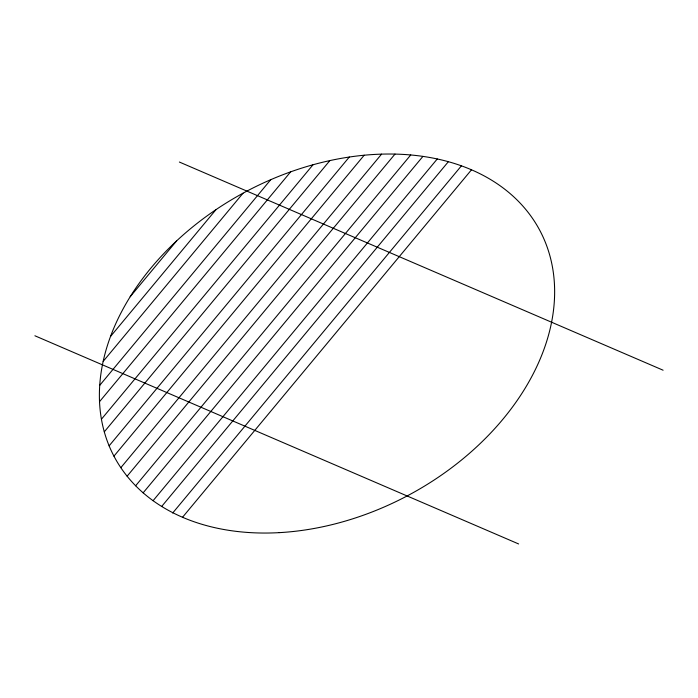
<?xml version="1.0" encoding="UTF-8"?>
<svg xmlns="http://www.w3.org/2000/svg" width="698" height="698" viewBox="0 0 698 698"><rect width="100%" height="100%" fill="white"/><g stroke="black" fill="none" stroke-linecap="round" stroke-linejoin="round"><path stroke-width="1.05" d="M130.177 296.737L176.62 240.897M110.511 336.471L215.987 209.636M103.156 361.407L243.044 193.189M99.718 385.357L270.754 179.683M99.526 401.673L290.656 171.839M101.428 419.21L313.027 164.754M104.29 431.844L329.857 160.592M109.124 445.848L349.297 157.033M113.94 456.143L364.182 155.218M120.833 467.677L381.57 154.136M127.115 476.202L394.989 154.084M135.639 485.773L410.738 154.965M143.151 492.832L422.927 156.387M153.08 500.702L437.271 158.961M161.683 506.443L448.369 161.692M172.685 513.03L461.413 165.827M182.536 517.27L471.49 169.797M179.377 162.041L663.1 370.21M34.9 335.773L518.623 543.951M279.2 532.644A241.002 172.188 -28 0 0 543.655 238.306A241.002 172.188 -28 0 0 158.184 259.656A241.002 172.188 -28 0 0 279.2 532.644"/></g></svg>
